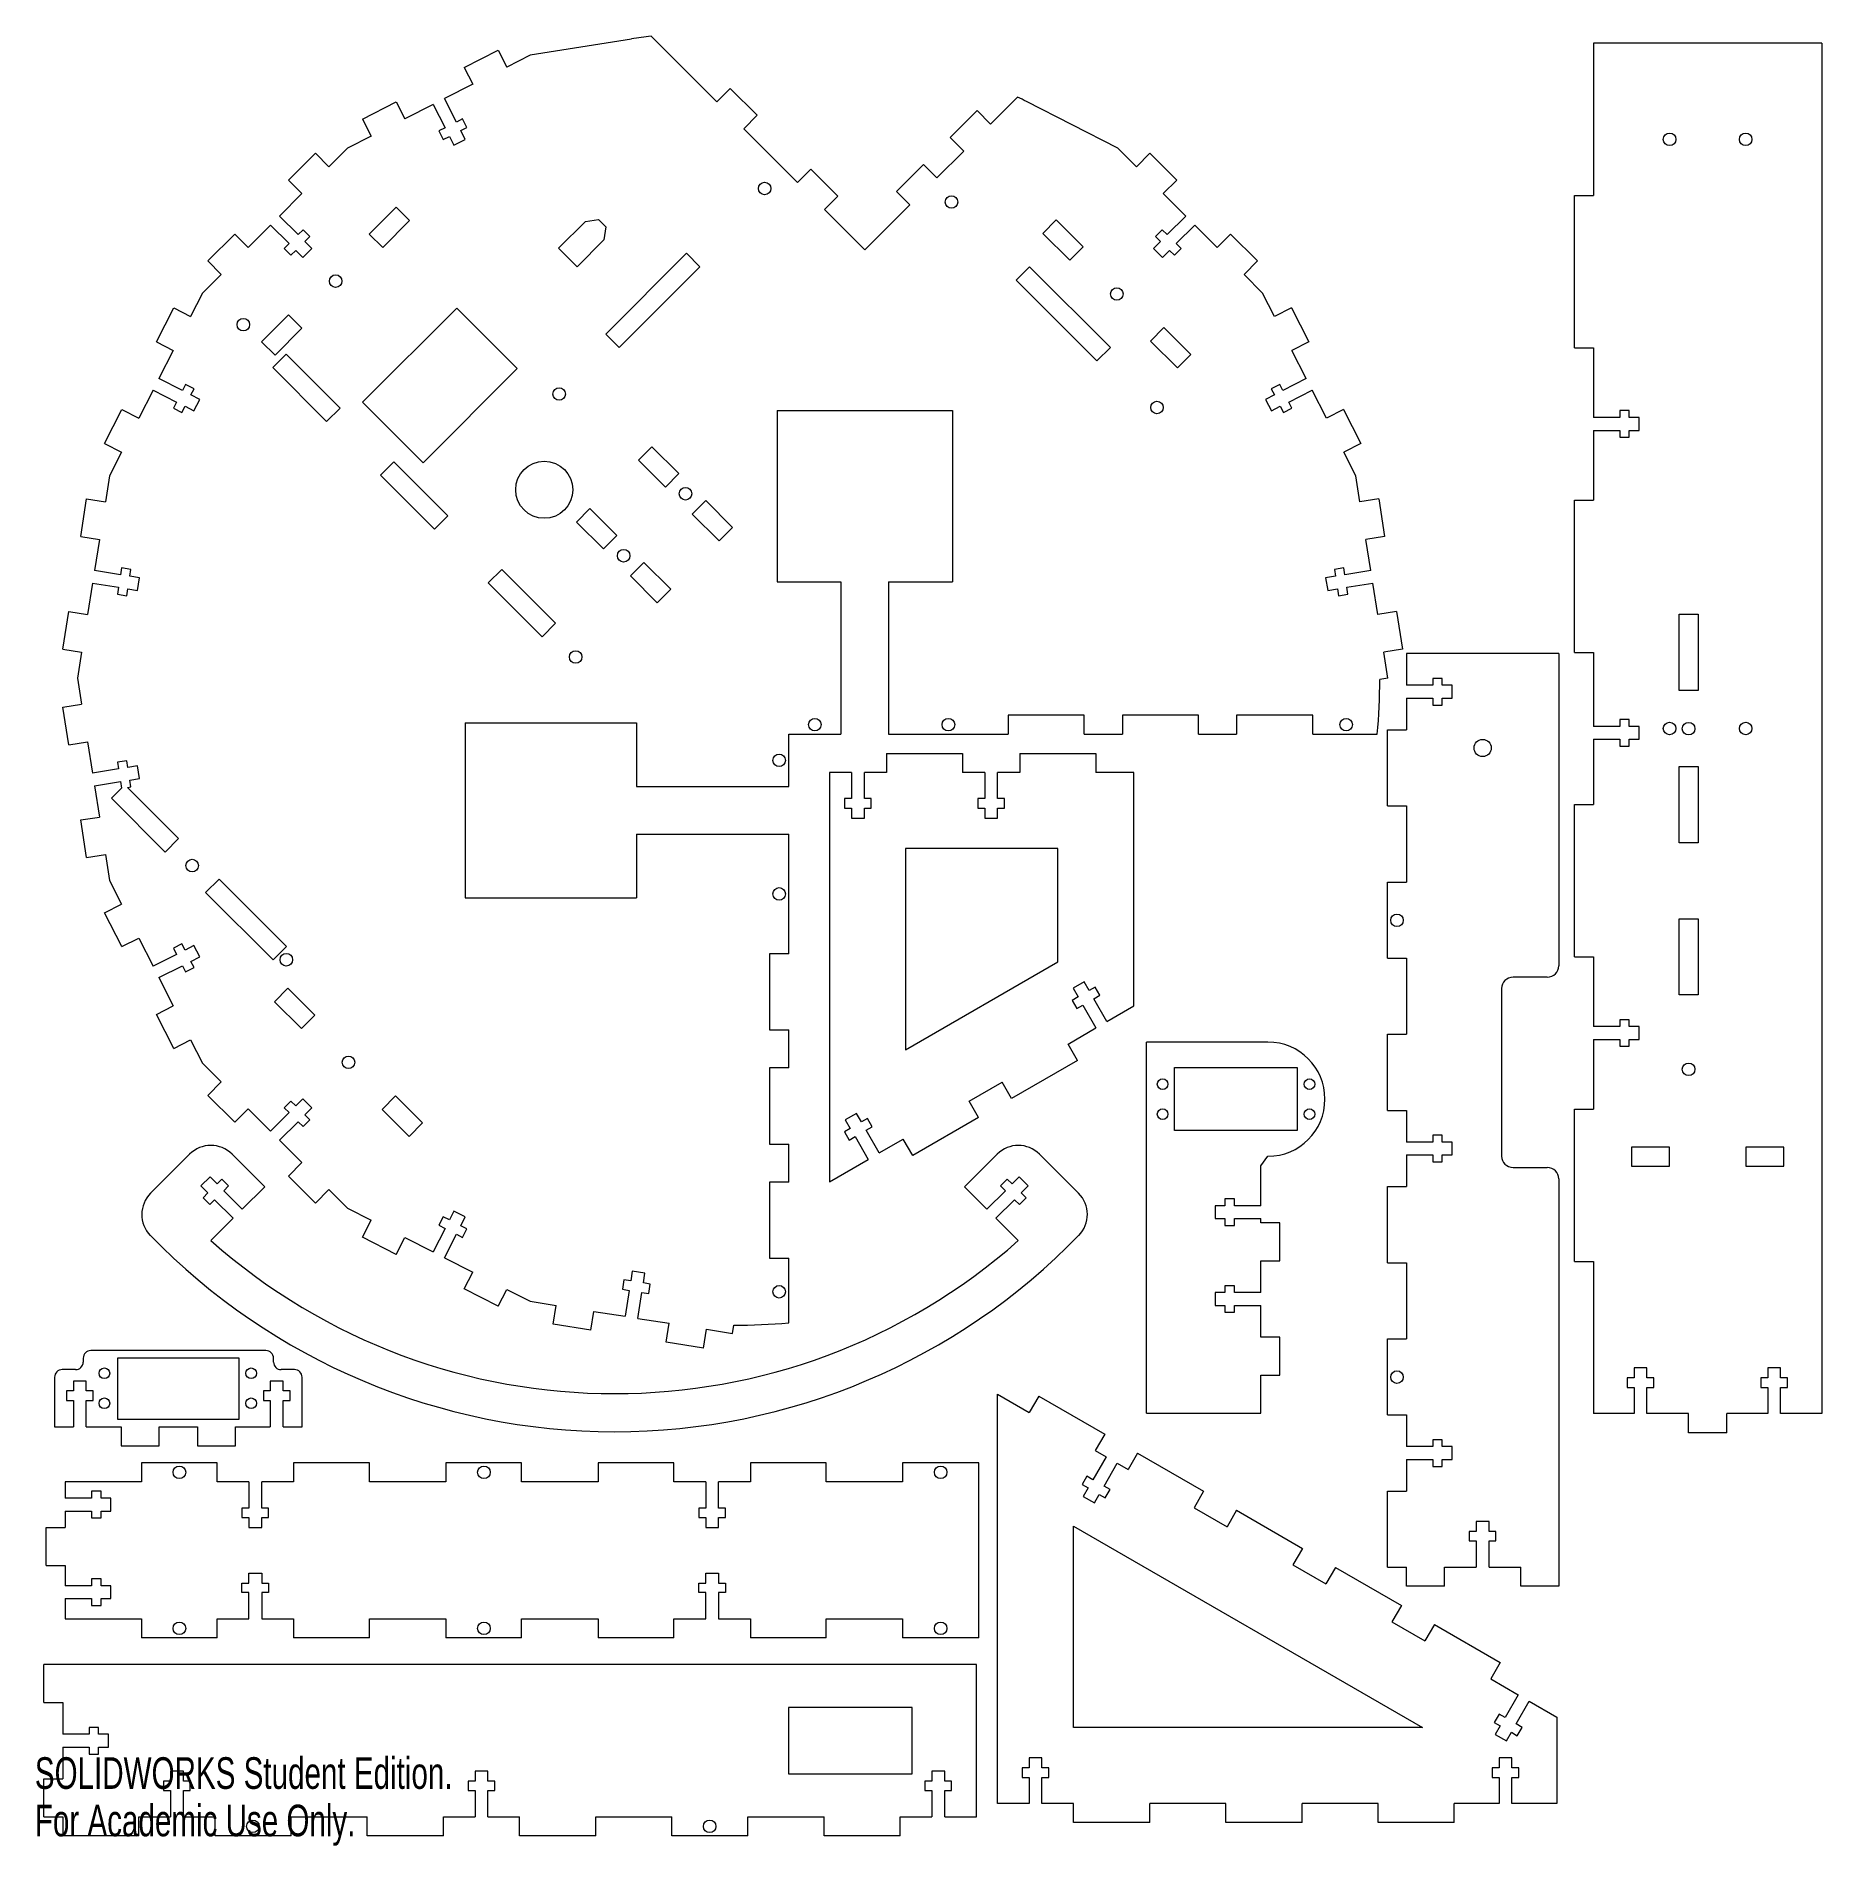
# Paper-space layout 'Sheet2' of a CAD drawing. Header units: inches. Extents: x 0 to 23.5, y 0 to 23.8.
import ezdxf

# ---------------------------------------------------------------- set-up
doc = ezdxf.new("R2010")
doc.units = ezdxf.units.IN
doc.header["$MEASUREMENT"] = 0
doc.styles.add('SLDTEXTSTYLE0', font='TXT', dxfattribs={"width": 0.7})

psp = doc.layouts.new('Sheet2')

# ---------------------------------------------------------------- linework, layer by layer
at = {"color": 7, "linetype": 'Continuous', "lineweight": 15}
for p, q in [((5.639, 23.355), (6.084, 23.582)), ((6.084, 23.582), (6.198, 23.359)), ((7.836, 23.727), (6.506, 23.517)), ((8.095, 23.764), (8.957, 22.902)), ((20.473, 23.671), (20.473, 21.671)), ((23.473, 23.671), (20.473, 23.671)), ((23.473, 23.671), (23.473, 5.671)), ((5.639, 23.355), (5.752, 23.132)), ((6.506, 23.517), (6.198, 23.359)), ((5.752, 23.132), (5.382, 22.944)), ((9.134, 23.078), (8.957, 22.902)), ((9.134, 23.078), (9.488, 22.725)), ((4.302, 22.674), (4.748, 22.901)), ((4.748, 22.901), (4.861, 22.678)), ((5.232, 22.867), (4.861, 22.678)), ((5.232, 22.867), (5.389, 22.56)), ((5.538, 22.636), (5.382, 22.944)), ((12.555, 22.61), (12.908, 22.964)), ((14.224, 22.294), (13.025, 22.905)), ((4.302, 22.674), (4.416, 22.451)), ((5.619, 22.677), (5.538, 22.636)), ((5.676, 22.566), (5.619, 22.677)), ((9.488, 22.725), (9.311, 22.548)), ((12.025, 22.433), (12.378, 22.787)), ((12.378, 22.787), (12.555, 22.61)), ((4.416, 22.451), (4.107, 22.294)), ((5.389, 22.56), (5.308, 22.519)), ((5.308, 22.519), (5.364, 22.407)), ((5.364, 22.407), (5.445, 22.448)), ((5.445, 22.448), (5.504, 22.333)), ((5.504, 22.333), (5.654, 22.409)), ((5.595, 22.525), (5.676, 22.566)), ((5.654, 22.409), (5.595, 22.525)), ((9.311, 22.548), (10.018, 21.841)), ((12.025, 22.433), (12.201, 22.256)), ((3.332, 21.873), (3.686, 22.226)), ((3.686, 22.226), (3.863, 22.049)), ((4.107, 22.294), (3.863, 22.049)), ((11.848, 21.903), (12.201, 22.256)), ((14.469, 22.049), (14.224, 22.294)), ((14.646, 22.226), (14.469, 22.049)), ((14.646, 22.226), (14.999, 21.873)), ((3.332, 21.873), (3.509, 21.696)), ((10.195, 22.018), (10.018, 21.841)), ((10.195, 22.018), (10.548, 21.664)), ((11.317, 21.726), (11.671, 22.08)), ((11.671, 22.08), (11.848, 21.903)), ((14.999, 21.873), (14.823, 21.696)), ((3.509, 21.696), (3.215, 21.402)), ((10.548, 21.664), (10.372, 21.487)), ((11.317, 21.726), (11.494, 21.549)), ((15.117, 21.402), (14.823, 21.696)), ((20.223, 19.671), (20.223, 21.671)), ((20.223, 21.671), (20.473, 21.671)), ((3.459, 21.158), (3.215, 21.402)), ((4.746, 21.519), (4.393, 21.165)), ((4.923, 21.342), (4.746, 21.519)), ((10.372, 21.487), (10.902, 20.957)), ((10.902, 20.957), (11.494, 21.549)), ((15.117, 21.402), (14.873, 21.158)), ((2.272, 20.812), (2.625, 21.165)), ((2.625, 21.165), (2.802, 20.989)), ((3.096, 21.283), (2.802, 20.989)), ((3.096, 21.283), (3.34, 21.039)), ((3.523, 21.222), (3.459, 21.158)), ((3.612, 21.134), (3.523, 21.222)), ((4.393, 21.165), (4.57, 20.989)), ((4.57, 20.989), (4.923, 21.342)), ((6.878, 20.978), (7.232, 21.332)), ((7.232, 21.332), (7.406, 21.355)), ((7.406, 21.355), (7.5, 21.262)), ((7.5, 21.262), (7.476, 21.088)), ((13.24, 21.173), (13.417, 21.35)), ((13.24, 21.173), (13.593, 20.82)), ((13.417, 21.35), (13.77, 20.997)), ((14.809, 21.222), (14.72, 21.134)), ((14.873, 21.158), (14.809, 21.222)), ((14.992, 21.039), (15.236, 21.283)), ((15.53, 20.989), (15.236, 21.283)), ((15.707, 21.165), (15.53, 20.989)), ((15.707, 21.165), (16.06, 20.812)), ((3.34, 21.039), (3.276, 20.975)), ((3.276, 20.975), (3.364, 20.886)), ((3.364, 20.886), (3.428, 20.95)), ((3.428, 20.95), (3.52, 20.859)), ((3.52, 20.859), (3.639, 20.977)), ((3.547, 21.069), (3.612, 21.134)), ((3.639, 20.977), (3.547, 21.069)), ((6.878, 20.978), (7.122, 20.734)), ((7.122, 20.734), (7.476, 21.088)), ((13.593, 20.82), (13.77, 20.997)), ((14.785, 21.069), (14.693, 20.977)), ((14.693, 20.977), (14.811, 20.859)), ((14.72, 21.134), (14.785, 21.069)), ((14.811, 20.859), (14.903, 20.95)), ((14.903, 20.95), (14.968, 20.886)), ((14.968, 20.886), (15.056, 20.975)), ((15.056, 20.975), (14.992, 21.039)), ((2.272, 20.812), (2.448, 20.635)), ((8.56, 20.913), (7.499, 19.852)), ((7.676, 19.675), (8.736, 20.736)), ((8.736, 20.736), (8.56, 20.913)), ((13.067, 20.736), (12.891, 20.559)), ((14.128, 19.675), (13.067, 20.736)), ((16.06, 20.812), (15.883, 20.635)), ((2.448, 20.635), (2.203, 20.39)), ((12.891, 20.559), (13.951, 19.499)), ((16.128, 20.39), (15.883, 20.635)), ((2.203, 20.39), (2.046, 20.082)), ((16.285, 20.082), (16.128, 20.39)), ((1.597, 19.75), (1.824, 20.195)), ((1.824, 20.195), (2.046, 20.082)), ((3.332, 20.105), (2.979, 19.751)), ((3.509, 19.928), (3.332, 20.105)), ((5.542, 20.193), (4.304, 18.956)), ((6.337, 19.398), (5.542, 20.193)), ((16.508, 20.195), (16.285, 20.082)), ((16.508, 20.195), (16.735, 19.75)), ((1.597, 19.75), (1.819, 19.636)), ((2.979, 19.751), (3.155, 19.574)), ((3.155, 19.574), (3.509, 19.928)), ((7.499, 19.852), (7.676, 19.675)), ((14.654, 19.759), (14.831, 19.936)), ((14.654, 19.759), (15.008, 19.406)), ((14.831, 19.936), (15.184, 19.582)), ((16.735, 19.75), (16.512, 19.636)), ((1.819, 19.636), (1.63, 19.266)), ((3.126, 19.411), (3.303, 19.588)), ((3.303, 19.588), (4.01, 18.88)), ((13.951, 19.499), (14.128, 19.675)), ((15.008, 19.406), (15.184, 19.582)), ((16.701, 19.266), (16.512, 19.636)), ((20.223, 19.671), (20.473, 19.671)), ((20.473, 19.671), (20.473, 18.755)), ((1.938, 19.109), (1.63, 19.266)), ((3.833, 18.704), (3.126, 19.411)), ((5.1, 18.16), (6.337, 19.398)), ((16.701, 19.266), (16.394, 19.109)), ((1.554, 19.116), (1.365, 18.745)), ((1.554, 19.116), (1.862, 18.959)), ((1.979, 19.19), (1.938, 19.109)), ((2.091, 19.133), (1.979, 19.19)), ((2.049, 19.052), (2.091, 19.133)), ((2.165, 18.993), (2.049, 19.052)), ((16.282, 19.052), (16.167, 18.993)), ((16.353, 19.19), (16.241, 19.133)), ((16.241, 19.133), (16.282, 19.052)), ((16.394, 19.109), (16.353, 19.19)), ((16.47, 18.959), (16.778, 19.116)), ((16.966, 18.745), (16.778, 19.116)), ((0.916, 18.413), (1.143, 18.859)), ((1.143, 18.859), (1.365, 18.745)), ((1.862, 18.959), (1.82, 18.878)), ((1.82, 18.878), (1.932, 18.821)), ((1.932, 18.821), (1.973, 18.903)), ((1.973, 18.903), (2.089, 18.843)), ((2.089, 18.843), (2.165, 18.993)), ((4.01, 18.88), (3.833, 18.704)), ((4.304, 18.956), (5.1, 18.16)), ((9.752, 18.846), (12.052, 18.846)), ((9.752, 18.846), (9.752, 16.596)), ((12.052, 18.846), (12.052, 16.596)), ((16.167, 18.993), (16.243, 18.843)), ((16.243, 18.843), (16.359, 18.903)), ((16.359, 18.903), (16.4, 18.821)), ((16.4, 18.821), (16.511, 18.878)), ((16.511, 18.878), (16.47, 18.959)), ((17.189, 18.859), (16.966, 18.745)), ((17.189, 18.859), (17.416, 18.413)), ((20.943, 18.846), (20.818, 18.846)), ((20.818, 18.846), (20.818, 18.755)), ((20.943, 18.755), (20.943, 18.846)), ((20.818, 18.755), (20.473, 18.755)), ((20.473, 18.587), (20.473, 17.671)), ((20.473, 18.587), (20.818, 18.587)), ((20.818, 18.587), (20.818, 18.496)), ((21.073, 18.755), (20.943, 18.755)), ((20.943, 18.496), (20.943, 18.587)), ((20.943, 18.587), (21.073, 18.587)), ((21.073, 18.587), (21.073, 18.755)), ((0.916, 18.413), (1.138, 18.3)), ((8.105, 18.372), (7.928, 18.196)), ((8.459, 18.019), (8.105, 18.372)), ((17.416, 18.413), (17.193, 18.3)), ((20.818, 18.496), (20.943, 18.496)), ((1.138, 18.3), (0.981, 17.991)), ((4.541, 17.997), (4.717, 18.173)), ((4.717, 18.173), (5.424, 17.466)), ((7.928, 18.196), (8.282, 17.842)), ((17.351, 17.991), (17.193, 18.3)), ((0.981, 17.991), (0.927, 17.649)), ((5.248, 17.289), (4.541, 17.997)), ((8.282, 17.842), (8.459, 18.019)), ((17.405, 17.649), (17.351, 17.991)), ((0.602, 17.194), (0.68, 17.688)), ((0.68, 17.688), (0.927, 17.649)), ((8.812, 17.665), (8.636, 17.488)), ((9.166, 17.312), (8.812, 17.665)), ((17.652, 17.688), (17.405, 17.649)), ((17.652, 17.688), (17.73, 17.194)), ((20.223, 15.671), (20.223, 17.671)), ((20.223, 17.671), (20.473, 17.671)), ((5.424, 17.466), (5.248, 17.289)), ((7.292, 17.559), (7.115, 17.382)), ((7.115, 17.382), (7.469, 17.029)), ((7.646, 17.206), (7.292, 17.559)), ((8.636, 17.488), (8.989, 17.135)), ((0.602, 17.194), (0.849, 17.155)), ((0.849, 17.155), (0.784, 16.744)), ((7.469, 17.029), (7.646, 17.206)), ((8.989, 17.135), (9.166, 17.312)), ((17.73, 17.194), (17.483, 17.155)), ((17.548, 16.744), (17.483, 17.155)), ((1.124, 16.691), (0.784, 16.744)), ((1.139, 16.78), (1.124, 16.691)), ((1.262, 16.761), (1.139, 16.78)), ((1.248, 16.671), (1.262, 16.761)), ((1.376, 16.651), (1.248, 16.671)), ((1.35, 16.485), (1.376, 16.651)), ((5.955, 16.582), (6.132, 16.759)), ((6.132, 16.759), (6.839, 16.052)), ((7.999, 16.852), (7.822, 16.675)), ((7.822, 16.675), (8.176, 16.322)), ((8.353, 16.499), (7.999, 16.852)), ((17.084, 16.671), (16.955, 16.651)), ((16.955, 16.651), (16.982, 16.485)), ((17.193, 16.78), (17.07, 16.761)), ((17.07, 16.761), (17.084, 16.671)), ((17.207, 16.691), (17.193, 16.78)), ((17.548, 16.744), (17.207, 16.691)), ((0.757, 16.579), (0.692, 16.168)), ((0.757, 16.579), (1.098, 16.525)), ((1.098, 16.525), (1.084, 16.435)), ((1.084, 16.435), (1.207, 16.415)), ((1.207, 16.415), (1.222, 16.505)), ((1.222, 16.505), (1.35, 16.485)), ((6.662, 15.875), (5.955, 16.582)), ((8.176, 16.322), (8.353, 16.499)), ((9.752, 16.596), (10.589, 16.596)), ((10.589, 16.596), (10.589, 14.596)), ((11.214, 16.596), (11.214, 14.596)), ((11.214, 16.596), (12.052, 16.596)), ((16.982, 16.485), (17.11, 16.505)), ((17.11, 16.505), (17.124, 16.415)), ((17.124, 16.415), (17.248, 16.435)), ((17.234, 16.525), (17.574, 16.579)), ((17.248, 16.435), (17.234, 16.525)), ((17.639, 16.168), (17.574, 16.579)), ((0.367, 15.713), (0.445, 16.207)), ((0.445, 16.207), (0.692, 16.168)), ((17.886, 16.207), (17.639, 16.168)), ((17.886, 16.207), (17.965, 15.713)), ((21.598, 15.171), (21.598, 16.171)), ((21.598, 16.171), (21.848, 16.171)), ((21.848, 16.171), (21.848, 15.171)), ((6.839, 16.052), (6.662, 15.875)), ((0.367, 15.713), (0.614, 15.674)), ((17.965, 15.713), (17.718, 15.674)), ((0.614, 15.674), (0.56, 15.332)), ((17.772, 15.332), (17.718, 15.674)), ((18.017, 15.654), (18.017, 15.238)), ((20.017, 15.654), (18.017, 15.654)), ((20.017, 15.654), (20.017, 11.554)), ((20.223, 15.671), (20.473, 15.671)), ((20.473, 15.671), (20.473, 14.698)), ((0.56, 15.332), (0.614, 14.99)), ((17.772, 15.332), (17.666, 15.315)), ((18.362, 15.238), (18.017, 15.238)), ((18.487, 15.329), (18.362, 15.329)), ((18.362, 15.329), (18.362, 15.238)), ((18.487, 15.238), (18.487, 15.329)), ((18.617, 15.238), (18.487, 15.238)), ((18.617, 15.07), (18.617, 15.238)), ((0.367, 14.951), (0.614, 14.99)), ((18.017, 15.07), (18.017, 14.654)), ((18.017, 15.07), (18.362, 15.07)), ((18.362, 15.07), (18.362, 14.979)), ((18.362, 14.979), (18.487, 14.979)), ((18.487, 14.979), (18.487, 15.07)), ((18.487, 15.07), (18.617, 15.07)), ((21.848, 15.171), (21.598, 15.171)), ((0.445, 14.457), (0.367, 14.951)), ((5.652, 14.746), (7.902, 14.746)), ((5.652, 14.746), (5.652, 12.446)), ((7.902, 14.746), (7.902, 13.908)), ((13.785, 14.846), (12.785, 14.846)), ((12.785, 14.846), (12.785, 14.596)), ((13.785, 14.596), (13.785, 14.846)), ((15.285, 14.846), (14.285, 14.846)), ((14.285, 14.846), (14.285, 14.596)), ((15.285, 14.596), (15.285, 14.846)), ((16.785, 14.846), (15.785, 14.846)), ((15.785, 14.846), (15.785, 14.596)), ((16.785, 14.596), (16.785, 14.846)), ((20.943, 14.789), (20.818, 14.789)), ((20.818, 14.789), (20.818, 14.698)), ((20.943, 14.698), (20.943, 14.789)), ((9.902, 14.596), (10.589, 14.596)), ((9.902, 13.908), (9.902, 14.596)), ((11.214, 14.596), (12.785, 14.596)), ((13.785, 14.596), (14.285, 14.596)), ((15.285, 14.596), (15.785, 14.596)), ((16.785, 14.596), (17.634, 14.596)), ((17.767, 13.654), (17.767, 14.654)), ((17.767, 14.654), (18.017, 14.654)), ((20.818, 14.698), (20.473, 14.698)), ((20.473, 14.53), (20.473, 13.671)), ((20.473, 14.53), (20.818, 14.53)), ((20.818, 14.53), (20.818, 14.439)), ((21.073, 14.698), (20.943, 14.698)), ((20.943, 14.439), (20.943, 14.53)), ((20.943, 14.53), (21.073, 14.53)), ((21.073, 14.53), (21.073, 14.698)), ((0.445, 14.457), (0.692, 14.496)), ((0.692, 14.496), (0.757, 14.085)), ((11.187, 14.344), (11.187, 14.094)), ((11.187, 14.344), (12.187, 14.344)), ((12.187, 14.344), (12.187, 14.094)), ((12.937, 14.344), (12.937, 14.094)), ((12.937, 14.344), (13.937, 14.344)), ((13.937, 14.344), (13.937, 14.094)), ((20.818, 14.439), (20.943, 14.439)), ((1.098, 14.139), (0.757, 14.085)), ((1.207, 14.248), (1.084, 14.229)), ((1.084, 14.229), (1.098, 14.139)), ((1.222, 14.159), (1.207, 14.248)), ((1.35, 14.179), (1.222, 14.159)), ((1.376, 14.013), (1.35, 14.179)), ((10.437, 14.094), (10.437, 8.717)), ((10.728, 14.094), (10.437, 14.094)), ((10.728, 14.094), (10.728, 13.749)), ((10.896, 13.749), (10.896, 14.094)), ((11.187, 14.094), (10.896, 14.094)), ((12.478, 14.094), (12.187, 14.094)), ((12.478, 14.094), (12.478, 13.749)), ((12.646, 13.749), (12.646, 14.094)), ((12.937, 14.094), (12.646, 14.094)), ((14.437, 14.094), (13.937, 14.094)), ((14.437, 11.026), (14.437, 14.094)), ((21.598, 13.171), (21.598, 14.171)), ((21.598, 14.171), (21.848, 14.171)), ((21.848, 14.171), (21.848, 13.171)), ((0.784, 13.919), (1.124, 13.973)), ((0.784, 13.919), (0.849, 13.508)), ((1.005, 13.754), (1.138, 13.887)), ((1.124, 13.973), (1.138, 13.887)), ((1.217, 13.896), (1.262, 13.903)), ((1.217, 13.896), (1.889, 13.224)), ((1.248, 13.993), (1.376, 14.013)), ((1.262, 13.903), (1.248, 13.993)), ((7.902, 13.908), (9.902, 13.908)), ((1.712, 13.047), (1.005, 13.754)), ((10.728, 13.749), (10.637, 13.749)), ((10.637, 13.749), (10.637, 13.624)), ((10.637, 13.624), (10.728, 13.624)), ((10.728, 13.624), (10.728, 13.494)), ((10.987, 13.749), (10.896, 13.749)), ((10.896, 13.494), (10.896, 13.624)), ((10.896, 13.624), (10.987, 13.624)), ((10.987, 13.624), (10.987, 13.749)), ((12.478, 13.749), (12.387, 13.749)), ((12.387, 13.749), (12.387, 13.624)), ((12.387, 13.624), (12.478, 13.624)), ((12.478, 13.624), (12.478, 13.494)), ((12.737, 13.749), (12.646, 13.749)), ((12.646, 13.494), (12.646, 13.624)), ((12.646, 13.624), (12.737, 13.624)), ((12.737, 13.624), (12.737, 13.749)), ((17.767, 13.654), (18.017, 13.654)), ((18.017, 13.654), (18.017, 12.654)), ((20.223, 11.671), (20.223, 13.671)), ((20.223, 13.671), (20.473, 13.671)), ((0.602, 13.469), (0.849, 13.508)), ((0.68, 12.975), (0.602, 13.469)), ((10.728, 13.494), (10.896, 13.494)), ((12.478, 13.494), (12.646, 13.494)), ((1.889, 13.224), (1.712, 13.047)), ((7.902, 13.283), (7.902, 12.446)), ((7.902, 13.283), (9.902, 13.283)), ((9.902, 11.713), (9.902, 13.283)), ((11.437, 13.094), (11.437, 10.449)), ((13.437, 13.094), (11.437, 13.094)), ((13.437, 11.604), (13.437, 13.094)), ((21.848, 13.171), (21.598, 13.171)), ((0.68, 12.975), (0.927, 13.014)), ((0.927, 13.014), (0.981, 12.672)), ((0.981, 12.672), (1.138, 12.364)), ((2.242, 12.516), (2.419, 12.693)), ((2.419, 12.693), (3.306, 11.807)), ((17.767, 11.654), (17.767, 12.654)), ((17.767, 12.654), (18.017, 12.654)), ((0.916, 12.25), (1.138, 12.364)), ((3.129, 11.63), (2.242, 12.516)), ((5.652, 12.446), (7.902, 12.446)), ((1.143, 11.805), (0.916, 12.25)), ((21.598, 11.171), (21.598, 12.171)), ((21.598, 12.171), (21.848, 12.171)), ((21.848, 12.171), (21.848, 11.171)), ((1.143, 11.805), (1.365, 11.918)), ((1.365, 11.918), (1.554, 11.548)), ((1.862, 11.704), (1.554, 11.548)), ((1.932, 11.842), (1.82, 11.785)), ((1.82, 11.785), (1.862, 11.704)), ((1.973, 11.761), (1.932, 11.842)), ((2.089, 11.82), (1.973, 11.761)), ((2.049, 11.611), (2.165, 11.67)), ((2.165, 11.67), (2.089, 11.82)), ((3.306, 11.807), (3.129, 11.63)), ((9.902, 11.713), (9.652, 11.713)), ((9.652, 11.713), (9.652, 10.713)), ((17.767, 11.654), (18.017, 11.654)), ((18.017, 11.654), (18.017, 10.654)), ((20.223, 11.671), (20.473, 11.671)), ((20.473, 11.671), (20.473, 10.755)), ((1.63, 11.398), (1.938, 11.555)), ((1.938, 11.555), (1.979, 11.474)), ((1.979, 11.474), (2.091, 11.53)), ((2.091, 11.53), (2.049, 11.611)), ((11.437, 10.449), (13.437, 11.604)), ((1.63, 11.398), (1.819, 11.027)), ((3.147, 11.081), (3.324, 11.258)), ((3.324, 11.258), (3.678, 10.904)), ((13.783, 11.342), (13.638, 11.258)), ((13.638, 11.258), (13.703, 11.145)), ((13.848, 11.229), (13.783, 11.342)), ((13.927, 11.275), (13.848, 11.229)), ((13.989, 11.166), (13.927, 11.275)), ((19.267, 11.254), (19.267, 9.054)), ((19.867, 11.404), (19.417, 11.404)), ((1.597, 10.914), (1.819, 11.027)), ((3.147, 11.081), (3.501, 10.728)), ((13.703, 11.145), (13.624, 11.1)), ((13.624, 11.1), (13.686, 10.991)), ((13.686, 10.991), (13.765, 11.037)), ((13.765, 11.037), (13.938, 10.738)), ((13.911, 11.121), (13.989, 11.166)), ((14.083, 10.822), (13.911, 11.121)), ((14.083, 10.822), (14.437, 11.026)), ((21.848, 11.171), (21.598, 11.171)), ((1.824, 10.468), (1.597, 10.914)), ((3.501, 10.728), (3.678, 10.904)), ((9.652, 10.713), (9.902, 10.713)), ((9.902, 10.213), (9.902, 10.713)), ((13.571, 10.526), (13.938, 10.738)), ((20.818, 10.755), (20.473, 10.755)), ((20.943, 10.846), (20.818, 10.846)), ((20.818, 10.846), (20.818, 10.755)), ((20.943, 10.755), (20.943, 10.846)), ((21.073, 10.755), (20.943, 10.755)), ((21.073, 10.587), (21.073, 10.755)), ((1.824, 10.468), (2.046, 10.582)), ((2.046, 10.582), (2.203, 10.273)), ((13.696, 10.31), (13.571, 10.526)), ((14.602, 5.677), (14.602, 10.552)), ((16.196, 10.552), (14.602, 10.552)), ((17.767, 9.654), (17.767, 10.654)), ((17.767, 10.654), (18.017, 10.654)), ((20.473, 10.587), (20.473, 9.671)), ((20.473, 10.587), (20.818, 10.587)), ((20.818, 10.587), (20.818, 10.496)), ((20.818, 10.496), (20.943, 10.496)), ((20.943, 10.496), (20.943, 10.587)), ((20.943, 10.587), (21.073, 10.587)), ((2.203, 10.273), (2.448, 10.029)), ((13.696, 10.31), (12.83, 9.81)), ((2.272, 9.852), (2.448, 10.029)), ((9.902, 10.213), (9.652, 10.213)), ((9.652, 10.213), (9.652, 9.213)), ((12.272, 9.776), (12.705, 10.026)), ((12.83, 9.81), (12.705, 10.026)), ((14.971, 10.217), (16.582, 10.217)), ((14.971, 9.392), (14.971, 10.217)), ((16.582, 10.217), (16.582, 9.392)), ((2.625, 9.498), (2.272, 9.852)), ((3.364, 9.777), (3.276, 9.689)), ((3.428, 9.713), (3.364, 9.777)), ((3.52, 9.805), (3.428, 9.713)), ((3.639, 9.686), (3.52, 9.805)), ((4.562, 9.667), (4.738, 9.844)), ((4.738, 9.844), (5.092, 9.49)), ((12.397, 9.56), (12.272, 9.776)), ((2.625, 9.498), (2.802, 9.675)), ((2.802, 9.675), (3.096, 9.381)), ((3.34, 9.625), (3.096, 9.381)), ((3.276, 9.689), (3.34, 9.625)), ((3.523, 9.442), (3.612, 9.53)), ((3.547, 9.594), (3.639, 9.686)), ((3.612, 9.53), (3.547, 9.594)), ((4.562, 9.667), (4.915, 9.313)), ((10.792, 9.615), (10.646, 9.531)), ((10.646, 9.531), (10.711, 9.418)), ((10.857, 9.502), (10.792, 9.615)), ((10.936, 9.548), (10.857, 9.502)), ((10.998, 9.44), (10.936, 9.548)), ((12.397, 9.56), (11.531, 9.06)), ((17.767, 9.654), (18.017, 9.654)), ((18.017, 9.654), (18.017, 9.238)), ((20.223, 7.671), (20.223, 9.671)), ((20.223, 9.671), (20.473, 9.671)), ((3.215, 9.262), (3.459, 9.506)), ((3.459, 9.506), (3.523, 9.442)), ((4.915, 9.313), (5.092, 9.49)), ((10.711, 9.418), (10.633, 9.373)), ((10.633, 9.373), (10.695, 9.265)), ((10.695, 9.265), (10.774, 9.31)), ((10.774, 9.31), (10.946, 9.011)), ((10.919, 9.394), (10.998, 9.44)), ((11.092, 9.095), (10.919, 9.394)), ((11.092, 9.095), (11.406, 9.276)), ((11.531, 9.06), (11.406, 9.276)), ((16.582, 9.392), (14.971, 9.392)), ((18.487, 9.329), (18.362, 9.329)), ((18.362, 9.329), (18.362, 9.238)), ((18.487, 9.238), (18.487, 9.329)), ((2.033, 9.079), (1.52, 8.566)), ((3.019, 8.65), (2.59, 9.079)), ((3.215, 9.262), (3.509, 8.968)), ((9.652, 9.213), (9.902, 9.213)), ((9.902, 8.713), (9.902, 9.213)), ((12.211, 8.65), (12.64, 9.079)), ((13.197, 9.079), (13.71, 8.566)), ((16.102, 8.927), (16.196, 9.052)), ((18.362, 9.238), (18.017, 9.238)), ((18.017, 9.07), (18.017, 8.654)), ((18.017, 9.07), (18.362, 9.07)), ((18.362, 9.07), (18.362, 8.979)), ((18.617, 9.238), (18.487, 9.238)), ((18.487, 8.979), (18.487, 9.07)), ((18.487, 9.07), (18.617, 9.07)), ((18.617, 9.07), (18.617, 9.238)), ((20.973, 9.171), (20.973, 8.921)), ((21.473, 9.171), (20.973, 9.171)), ((21.473, 8.921), (21.473, 9.171)), ((22.473, 9.171), (22.473, 8.921)), ((22.973, 9.171), (22.473, 9.171)), ((22.973, 8.921), (22.973, 9.171)), ((3.332, 8.791), (3.509, 8.968)), ((10.437, 8.717), (10.946, 9.011)), ((16.102, 8.402), (16.102, 8.927)), ((18.362, 8.979), (18.487, 8.979)), ((19.417, 8.904), (19.867, 8.904)), ((20.973, 8.921), (21.473, 8.921)), ((22.473, 8.921), (22.973, 8.921)), ((2.301, 8.78), (2.182, 8.662)), ((2.274, 8.57), (2.182, 8.662)), ((2.274, 8.57), (2.209, 8.505)), ((2.393, 8.689), (2.301, 8.78)), ((2.393, 8.689), (2.457, 8.753)), ((2.457, 8.753), (2.545, 8.665)), ((2.545, 8.665), (2.481, 8.6)), ((2.481, 8.6), (2.725, 8.356)), ((2.725, 8.356), (3.019, 8.65)), ((3.686, 8.438), (3.332, 8.791)), ((3.686, 8.438), (3.863, 8.614)), ((3.863, 8.614), (4.107, 8.369)), ((9.902, 8.713), (9.652, 8.713)), ((9.652, 8.713), (9.652, 7.713)), ((12.505, 8.356), (12.211, 8.65)), ((12.749, 8.6), (12.505, 8.356)), ((12.773, 8.753), (12.685, 8.665)), ((12.685, 8.665), (12.749, 8.6)), ((12.837, 8.689), (12.773, 8.753)), ((12.837, 8.689), (12.929, 8.78)), ((12.929, 8.78), (13.048, 8.662)), ((12.956, 8.57), (13.048, 8.662)), ((12.956, 8.57), (13.02, 8.505)), ((17.767, 7.654), (17.767, 8.654)), ((17.767, 8.654), (18.017, 8.654)), ((20.017, 8.754), (20.017, 3.404)), ((2.209, 8.505), (2.298, 8.417)), ((2.298, 8.417), (2.362, 8.481)), ((2.362, 8.481), (2.606, 8.237)), ((4.107, 8.369), (4.416, 8.212)), ((5.504, 8.331), (5.445, 8.215)), ((5.654, 8.255), (5.504, 8.331)), ((12.868, 8.481), (12.624, 8.237)), ((12.932, 8.417), (12.868, 8.481)), ((13.02, 8.505), (12.932, 8.417)), ((15.632, 8.402), (15.502, 8.402)), ((15.502, 8.402), (15.502, 8.234)), ((15.757, 8.493), (15.632, 8.493)), ((15.632, 8.493), (15.632, 8.402)), ((15.757, 8.402), (15.757, 8.493)), ((16.102, 8.402), (15.757, 8.402)), ((2.312, 7.944), (2.606, 8.237)), ((4.302, 7.989), (4.416, 8.212)), ((5.389, 8.104), (5.232, 7.796)), ((5.364, 8.256), (5.308, 8.145)), ((5.308, 8.145), (5.389, 8.104)), ((5.445, 8.215), (5.364, 8.256)), ((5.595, 8.139), (5.654, 8.255)), ((5.676, 8.098), (5.595, 8.139)), ((5.619, 7.986), (5.676, 8.098)), ((12.918, 7.944), (12.624, 8.237)), ((15.502, 8.234), (15.632, 8.234)), ((15.632, 8.234), (15.632, 8.143)), ((15.632, 8.143), (15.757, 8.143)), ((15.757, 8.143), (15.757, 8.234)), ((15.757, 8.234), (16.102, 8.234)), ((16.102, 8.177), (16.102, 8.234)), ((16.352, 8.177), (16.102, 8.177)), ((16.352, 7.677), (16.352, 8.177)), ((4.748, 7.763), (4.302, 7.989)), ((4.748, 7.763), (4.861, 7.985)), ((4.861, 7.985), (5.232, 7.796)), ((5.382, 7.72), (5.538, 8.028)), ((5.538, 8.028), (5.619, 7.986)), ((5.382, 7.72), (5.752, 7.531)), ((9.652, 7.713), (9.902, 7.713)), ((9.902, 6.864), (9.902, 7.713)), ((16.102, 7.677), (16.352, 7.677)), ((16.102, 7.261), (16.102, 7.677)), ((17.767, 7.654), (18.017, 7.654)), ((18.017, 7.654), (18.017, 6.654)), ((20.223, 7.671), (20.473, 7.671)), ((20.473, 7.671), (20.473, 5.671)), ((5.639, 7.309), (5.752, 7.531)), ((7.737, 7.428), (7.717, 7.305)), ((7.827, 7.414), (7.737, 7.428)), ((7.847, 7.542), (7.827, 7.414)), ((8.013, 7.516), (7.847, 7.542)), ((7.993, 7.388), (8.013, 7.516)), ((8.083, 7.373), (7.993, 7.388)), ((8.063, 7.25), (8.083, 7.373)), ((6.084, 7.082), (5.639, 7.309)), ((6.084, 7.082), (6.198, 7.304)), ((6.198, 7.304), (6.506, 7.147)), ((6.506, 7.147), (6.848, 7.093)), ((7.717, 7.305), (7.807, 7.29)), ((7.807, 7.29), (7.753, 6.95)), ((7.919, 6.923), (7.973, 7.264)), ((7.973, 7.264), (8.063, 7.25)), ((15.632, 7.261), (15.502, 7.261)), ((15.502, 7.261), (15.502, 7.093)), ((15.757, 7.352), (15.632, 7.352)), ((15.632, 7.352), (15.632, 7.261)), ((15.757, 7.261), (15.757, 7.352)), ((16.102, 7.261), (15.757, 7.261)), ((6.809, 6.846), (6.848, 7.093)), ((7.303, 6.768), (7.342, 7.015)), ((7.342, 7.015), (7.753, 6.95)), ((7.919, 6.923), (8.33, 6.858)), ((15.502, 7.093), (15.632, 7.093)), ((15.632, 7.093), (15.632, 7.002)), ((15.632, 7.002), (15.757, 7.002)), ((15.757, 7.002), (15.757, 7.093)), ((15.757, 7.093), (16.102, 7.093)), ((16.102, 6.677), (16.102, 7.093)), ((7.303, 6.768), (6.809, 6.846)), ((8.291, 6.611), (8.33, 6.858)), ((8.785, 6.533), (8.824, 6.78)), ((8.824, 6.78), (9.166, 6.726)), ((9.166, 6.726), (9.183, 6.832)), ((16.352, 6.677), (16.102, 6.677)), ((16.352, 6.177), (16.352, 6.677)), ((3.035, 6.499), (0.735, 6.499)), ((8.785, 6.533), (8.291, 6.611)), ((17.767, 5.654), (17.767, 6.654)), ((17.767, 6.654), (18.017, 6.654)), ((0.535, 6.249), (0.36, 6.249)), ((0.635, 6.399), (0.635, 6.349)), ((2.685, 6.399), (1.085, 6.399)), ((1.085, 6.399), (1.085, 5.599)), ((2.685, 5.599), (2.685, 6.399)), ((3.135, 6.349), (3.135, 6.399)), ((3.41, 6.249), (3.235, 6.249)), ((21.174, 6.271), (21.006, 6.271)), ((21.006, 6.271), (21.006, 6.141)), ((21.174, 6.141), (21.174, 6.271)), ((22.932, 6.271), (22.764, 6.271)), ((22.764, 6.271), (22.764, 6.141)), ((22.932, 6.141), (22.932, 6.271)), ((0.26, 6.149), (0.26, 5.499)), ((0.508, 5.969), (0.417, 5.969)), ((0.417, 5.969), (0.417, 5.844)), ((0.676, 6.099), (0.508, 6.099)), ((0.508, 6.099), (0.508, 5.969)), ((0.676, 5.969), (0.676, 6.099)), ((0.767, 5.969), (0.676, 5.969)), ((0.767, 5.844), (0.767, 5.969)), ((3.093, 5.969), (3.002, 5.969)), ((3.002, 5.969), (3.002, 5.844)), ((3.261, 6.099), (3.093, 6.099)), ((3.093, 6.099), (3.093, 5.969)), ((3.261, 5.969), (3.261, 6.099)), ((3.352, 5.969), (3.261, 5.969)), ((3.352, 5.844), (3.352, 5.969)), ((3.51, 5.499), (3.51, 6.149)), ((16.102, 6.177), (16.352, 6.177)), ((16.102, 5.677), (16.102, 6.177)), ((21.006, 6.141), (20.915, 6.141)), ((20.915, 6.141), (20.915, 6.016)), ((20.915, 6.016), (21.006, 6.016)), ((21.006, 6.016), (21.006, 5.671)), ((21.265, 6.141), (21.174, 6.141)), ((21.174, 5.671), (21.174, 6.016)), ((21.174, 6.016), (21.265, 6.016)), ((21.265, 6.016), (21.265, 6.141)), ((22.764, 6.141), (22.673, 6.141)), ((22.673, 6.141), (22.673, 6.016)), ((22.673, 6.016), (22.764, 6.016)), ((22.764, 6.016), (22.764, 5.671)), ((23.023, 6.141), (22.932, 6.141)), ((22.932, 5.671), (22.932, 6.016)), ((22.932, 6.016), (23.023, 6.016)), ((23.023, 6.016), (23.023, 6.141)), ((0.417, 5.844), (0.508, 5.844)), ((0.508, 5.844), (0.508, 5.499)), ((0.676, 5.499), (0.676, 5.844)), ((0.676, 5.844), (0.767, 5.844)), ((3.002, 5.844), (3.093, 5.844)), ((3.093, 5.844), (3.093, 5.499)), ((3.261, 5.499), (3.261, 5.844)), ((3.261, 5.844), (3.352, 5.844)), ((12.645, 0.549), (12.645, 5.926)), ((12.645, 5.926), (13.062, 5.686)), ((13.187, 5.902), (13.062, 5.686)), ((13.187, 5.902), (14.053, 5.402)), ((0.26, 5.499), (0.508, 5.499)), ((0.676, 5.499), (1.135, 5.499)), ((1.085, 5.599), (2.685, 5.599)), ((1.135, 5.499), (1.135, 5.249)), ((1.635, 5.499), (2.135, 5.499)), ((1.635, 5.249), (1.635, 5.499)), ((2.135, 5.499), (2.135, 5.249)), ((2.635, 5.499), (3.093, 5.499)), ((2.635, 5.249), (2.635, 5.499)), ((3.261, 5.499), (3.51, 5.499)), ((14.602, 5.677), (16.102, 5.677)), ((17.767, 5.654), (18.017, 5.654)), ((18.017, 5.654), (18.017, 5.238)), ((21.006, 5.671), (20.473, 5.671)), ((21.723, 5.671), (21.174, 5.671)), ((21.723, 5.421), (21.723, 5.671)), ((22.764, 5.671), (22.223, 5.671)), ((22.223, 5.421), (22.223, 5.671)), ((23.473, 5.671), (22.932, 5.671)), ((1.135, 5.249), (1.635, 5.249)), ((2.135, 5.249), (2.635, 5.249)), ((14.053, 5.402), (13.928, 5.186)), ((18.362, 5.238), (18.017, 5.238)), ((18.487, 5.329), (18.362, 5.329)), ((18.362, 5.329), (18.362, 5.238)), ((18.487, 5.238), (18.487, 5.329)), ((18.617, 5.238), (18.487, 5.238)), ((18.617, 5.07), (18.617, 5.238)), ((22.223, 5.421), (21.723, 5.421)), ((1.399, 5.026), (1.399, 4.776)), ((2.394, 5.026), (1.399, 5.026)), ((2.394, 4.776), (2.394, 5.026)), ((3.399, 5.026), (3.399, 4.776)), ((4.394, 5.026), (3.399, 5.026)), ((4.394, 4.776), (4.394, 5.026)), ((5.399, 5.026), (5.399, 4.776)), ((6.394, 5.026), (5.399, 5.026)), ((6.394, 4.776), (6.394, 5.026)), ((7.399, 5.026), (7.399, 4.776)), ((8.394, 5.026), (7.399, 5.026)), ((8.394, 4.776), (8.394, 5.026)), ((9.399, 5.026), (9.399, 4.776)), ((10.394, 5.026), (9.399, 5.026)), ((10.394, 4.776), (10.394, 5.026)), ((11.399, 5.026), (11.399, 4.776)), ((12.399, 5.026), (11.399, 5.026)), ((12.399, 2.726), (12.399, 5.026)), ((14.071, 5.103), (13.899, 4.804)), ((13.928, 5.186), (14.071, 5.103)), ((14.044, 4.72), (14.217, 5.019)), ((14.217, 5.019), (14.361, 4.936)), ((14.486, 5.152), (14.361, 4.936)), ((14.486, 5.152), (15.352, 4.652)), ((18.017, 5.07), (18.017, 4.654)), ((18.017, 5.07), (18.362, 5.07)), ((18.362, 5.07), (18.362, 4.979)), ((18.487, 4.979), (18.487, 5.07)), ((18.487, 5.07), (18.617, 5.07)), ((0.399, 4.776), (0.399, 4.56)), ((1.399, 4.776), (0.399, 4.776)), ((2.812, 4.776), (2.394, 4.776)), ((2.812, 4.776), (2.812, 4.431)), ((2.98, 4.431), (2.98, 4.776)), ((3.399, 4.776), (2.98, 4.776)), ((5.399, 4.776), (4.394, 4.776)), ((7.399, 4.776), (6.394, 4.776)), ((8.812, 4.776), (8.394, 4.776)), ((8.812, 4.776), (8.812, 4.431)), ((8.98, 4.431), (8.98, 4.776)), ((9.399, 4.776), (8.98, 4.776)), ((11.399, 4.776), (10.394, 4.776)), ((13.82, 4.849), (13.758, 4.741)), ((13.899, 4.804), (13.82, 4.849)), ((18.362, 4.979), (18.487, 4.979)), ((0.744, 4.56), (0.399, 4.56)), ((0.869, 4.651), (0.744, 4.651)), ((0.744, 4.651), (0.744, 4.56)), ((0.869, 4.56), (0.869, 4.651)), ((0.999, 4.56), (0.869, 4.56)), ((0.999, 4.392), (0.999, 4.56)), ((13.758, 4.741), (13.836, 4.695)), ((13.836, 4.695), (13.771, 4.583)), ((13.771, 4.583), (13.917, 4.499)), ((13.917, 4.499), (13.982, 4.611)), ((13.982, 4.611), (14.061, 4.566)), ((14.123, 4.674), (14.044, 4.72)), ((14.061, 4.566), (14.123, 4.674)), ((15.352, 4.652), (15.227, 4.436)), ((17.767, 3.654), (17.767, 4.654)), ((17.767, 4.654), (18.017, 4.654)), ((0.399, 4.392), (0.399, 4.175)), ((0.399, 4.392), (0.744, 4.392)), ((0.744, 4.392), (0.744, 4.301)), ((0.744, 4.301), (0.869, 4.301)), ((0.869, 4.301), (0.869, 4.392)), ((0.869, 4.392), (0.999, 4.392)), ((2.812, 4.431), (2.721, 4.431)), ((2.721, 4.431), (2.721, 4.306)), ((2.721, 4.306), (2.812, 4.306)), ((2.812, 4.306), (2.812, 4.176)), ((3.071, 4.431), (2.98, 4.431)), ((2.98, 4.176), (2.98, 4.306)), ((2.98, 4.306), (3.071, 4.306)), ((3.071, 4.306), (3.071, 4.431)), ((8.812, 4.431), (8.721, 4.431)), ((8.721, 4.431), (8.721, 4.306)), ((8.721, 4.306), (8.812, 4.306)), ((8.812, 4.306), (8.812, 4.176)), ((9.071, 4.431), (8.98, 4.431)), ((8.98, 4.176), (8.98, 4.306)), ((8.98, 4.306), (9.071, 4.306)), ((9.071, 4.306), (9.071, 4.431)), ((15.227, 4.436), (15.66, 4.186)), ((15.785, 4.402), (15.66, 4.186)), ((15.785, 4.402), (16.651, 3.902)), ((0.149, 3.675), (0.149, 4.175)), ((0.149, 4.175), (0.399, 4.175)), ((2.812, 4.176), (2.98, 4.176)), ((8.812, 4.176), (8.98, 4.176)), ((13.645, 4.194), (18.226, 1.549)), ((13.645, 1.549), (13.645, 4.194)), ((18.933, 4.124), (18.842, 4.124)), ((18.842, 4.124), (18.842, 3.999)), ((19.101, 4.254), (18.933, 4.254)), ((18.933, 4.254), (18.933, 4.124)), ((19.101, 4.124), (19.101, 4.254)), ((19.192, 4.124), (19.101, 4.124)), ((19.192, 3.999), (19.192, 4.124)), ((16.651, 3.902), (16.526, 3.686)), ((18.842, 3.999), (18.933, 3.999)), ((18.933, 3.999), (18.933, 3.654)), ((19.101, 3.654), (19.101, 3.999)), ((19.101, 3.999), (19.192, 3.999)), ((0.149, 3.675), (0.399, 3.675)), ((0.399, 3.675), (0.399, 3.41)), ((2.812, 3.576), (2.98, 3.576)), ((2.812, 3.446), (2.812, 3.576)), ((2.98, 3.576), (2.98, 3.446)), ((8.812, 3.576), (8.98, 3.576)), ((8.812, 3.446), (8.812, 3.576)), ((8.98, 3.576), (8.98, 3.446)), ((16.526, 3.686), (16.959, 3.436)), ((17.084, 3.652), (16.959, 3.436)), ((17.084, 3.652), (17.95, 3.152)), ((17.767, 3.654), (18.017, 3.654)), ((18.017, 3.404), (18.017, 3.654)), ((18.517, 3.654), (18.933, 3.654)), ((18.517, 3.404), (18.517, 3.654)), ((19.101, 3.654), (19.517, 3.654)), ((19.517, 3.404), (19.517, 3.654)), ((0.744, 3.41), (0.399, 3.41)), ((0.869, 3.501), (0.744, 3.501)), ((0.744, 3.501), (0.744, 3.41)), ((0.869, 3.41), (0.869, 3.501)), ((0.999, 3.41), (0.869, 3.41)), ((0.999, 3.242), (0.999, 3.41)), ((2.721, 3.446), (2.812, 3.446)), ((2.721, 3.321), (2.721, 3.446)), ((2.98, 3.446), (3.071, 3.446)), ((3.071, 3.446), (3.071, 3.321)), ((8.721, 3.446), (8.812, 3.446)), ((8.721, 3.321), (8.721, 3.446)), ((8.98, 3.446), (9.071, 3.446)), ((9.071, 3.446), (9.071, 3.321)), ((18.517, 3.404), (18.017, 3.404)), ((20.017, 3.404), (19.517, 3.404)), ((0.399, 3.242), (0.399, 2.976)), ((0.399, 3.242), (0.744, 3.242)), ((0.744, 3.242), (0.744, 3.151)), ((0.744, 3.151), (0.869, 3.151)), ((0.869, 3.151), (0.869, 3.242)), ((0.869, 3.242), (0.999, 3.242)), ((2.812, 3.321), (2.721, 3.321)), ((2.812, 2.976), (2.812, 3.321)), ((2.98, 3.321), (2.98, 2.976)), ((3.071, 3.321), (2.98, 3.321)), ((8.812, 3.321), (8.721, 3.321)), ((8.812, 2.976), (8.812, 3.321)), ((8.98, 3.321), (8.98, 2.976)), ((9.071, 3.321), (8.98, 3.321)), ((17.95, 3.152), (17.825, 2.936)), ((0.399, 2.976), (1.399, 2.976)), ((1.399, 2.976), (1.399, 2.726)), ((2.394, 2.976), (2.812, 2.976)), ((2.394, 2.726), (2.394, 2.976)), ((2.98, 2.976), (3.399, 2.976)), ((3.399, 2.976), (3.399, 2.726)), ((4.394, 2.976), (5.399, 2.976)), ((4.394, 2.726), (4.394, 2.976)), ((5.399, 2.976), (5.399, 2.726)), ((6.394, 2.976), (7.399, 2.976)), ((6.394, 2.726), (6.394, 2.976)), ((7.399, 2.976), (7.399, 2.726)), ((8.394, 2.976), (8.812, 2.976)), ((8.394, 2.726), (8.394, 2.976)), ((8.98, 2.976), (9.399, 2.976)), ((9.399, 2.976), (9.399, 2.726)), ((10.394, 2.976), (11.399, 2.976)), ((10.394, 2.726), (10.394, 2.976)), ((11.399, 2.976), (11.399, 2.726)), ((17.825, 2.936), (18.258, 2.686)), ((18.383, 2.902), (18.258, 2.686)), ((18.383, 2.902), (19.249, 2.402)), ((2.394, 2.726), (1.399, 2.726)), ((4.394, 2.726), (3.399, 2.726)), ((6.394, 2.726), (5.399, 2.726)), ((8.394, 2.726), (7.399, 2.726)), ((10.394, 2.726), (9.399, 2.726)), ((12.399, 2.726), (11.399, 2.726)), ((19.249, 2.402), (19.124, 2.186)), ((0.117, 1.875), (0.117, 2.375)), ((12.367, 2.375), (0.117, 2.375)), ((12.367, 0.375), (12.367, 2.375)), ((19.124, 2.186), (19.484, 1.978)), ((19.484, 1.978), (19.312, 1.679)), ((0.117, 1.875), (0.367, 1.875)), ((0.367, 1.875), (0.367, 1.459)), ((11.523, 1.813), (9.898, 1.813)), ((9.898, 1.813), (9.898, 0.938)), ((11.523, 0.938), (11.523, 1.813)), ((19.233, 1.724), (19.17, 1.616)), ((19.312, 1.679), (19.233, 1.724)), ((19.457, 1.595), (19.63, 1.894)), ((19.63, 1.894), (19.99, 1.686)), ((19.99, 1.686), (19.99, 0.549)), ((0.712, 1.459), (0.367, 1.459)), ((0.837, 1.55), (0.712, 1.55)), ((0.712, 1.55), (0.712, 1.459)), ((0.837, 1.459), (0.837, 1.55)), ((0.967, 1.459), (0.837, 1.459)), ((0.967, 1.291), (0.967, 1.459)), ((18.226, 1.549), (13.645, 1.549)), ((19.17, 1.616), (19.249, 1.57)), ((19.249, 1.57), (19.184, 1.458)), ((19.184, 1.458), (19.33, 1.374)), ((19.33, 1.374), (19.395, 1.486)), ((19.395, 1.486), (19.473, 1.441)), ((19.536, 1.549), (19.457, 1.595)), ((19.473, 1.441), (19.536, 1.549)), ((0.367, 1.291), (0.367, 0.875)), ((0.367, 1.291), (0.712, 1.291)), ((0.712, 1.291), (0.712, 1.2)), ((0.712, 1.2), (0.837, 1.2)), ((0.837, 1.2), (0.837, 1.291)), ((0.837, 1.291), (0.967, 1.291)), ((1.951, 0.975), (1.783, 0.975)), ((1.783, 0.975), (1.783, 0.845)), ((1.951, 0.845), (1.951, 0.975)), ((5.951, 0.975), (5.783, 0.975)), ((5.783, 0.975), (5.783, 0.845)), ((5.951, 0.845), (5.951, 0.975)), ((11.951, 0.975), (11.783, 0.975)), ((11.783, 0.975), (11.783, 0.845)), ((11.951, 0.845), (11.951, 0.975)), ((13.061, 1.019), (12.97, 1.019)), ((12.97, 1.019), (12.97, 0.894)), ((13.229, 1.149), (13.061, 1.149)), ((13.061, 1.149), (13.061, 1.019)), ((13.229, 1.019), (13.229, 1.149)), ((13.32, 1.019), (13.229, 1.019)), ((13.32, 0.894), (13.32, 1.019)), ((19.233, 1.019), (19.142, 1.019)), ((19.142, 1.019), (19.142, 0.894)), ((19.401, 1.149), (19.233, 1.149)), ((19.233, 1.149), (19.233, 1.019)), ((19.401, 1.019), (19.401, 1.149)), ((19.492, 1.019), (19.401, 1.019)), ((19.492, 0.894), (19.492, 1.019)), ((0.117, 0.375), (0.117, 0.875)), ((0.117, 0.875), (0.367, 0.875)), ((1.783, 0.845), (1.692, 0.845)), ((1.692, 0.845), (1.692, 0.72)), ((1.692, 0.72), (1.783, 0.72)), ((1.783, 0.72), (1.783, 0.375)), ((2.042, 0.845), (1.951, 0.845)), ((1.951, 0.375), (1.951, 0.72)), ((1.951, 0.72), (2.042, 0.72)), ((2.042, 0.72), (2.042, 0.845)), ((5.783, 0.845), (5.692, 0.845)), ((5.692, 0.845), (5.692, 0.72)), ((5.692, 0.72), (5.783, 0.72)), ((5.783, 0.72), (5.783, 0.375)), ((6.042, 0.845), (5.951, 0.845)), ((5.951, 0.375), (5.951, 0.72)), ((5.951, 0.72), (6.042, 0.72)), ((6.042, 0.72), (6.042, 0.845)), ((9.898, 0.938), (11.523, 0.938)), ((11.783, 0.845), (11.692, 0.845)), ((11.692, 0.845), (11.692, 0.72)), ((11.692, 0.72), (11.783, 0.72)), ((11.783, 0.72), (11.783, 0.375)), ((12.042, 0.845), (11.951, 0.845)), ((11.951, 0.375), (11.951, 0.72)), ((11.951, 0.72), (12.042, 0.72)), ((12.042, 0.72), (12.042, 0.845)), ((12.97, 0.894), (13.061, 0.894)), ((13.061, 0.894), (13.061, 0.549)), ((13.229, 0.549), (13.229, 0.894)), ((13.229, 0.894), (13.32, 0.894)), ((19.142, 0.894), (19.233, 0.894)), ((19.233, 0.894), (19.233, 0.549)), ((19.401, 0.549), (19.401, 0.894)), ((19.401, 0.894), (19.492, 0.894)), ((13.061, 0.549), (12.645, 0.549)), ((13.645, 0.549), (13.229, 0.549)), ((13.645, 0.299), (13.645, 0.549)), ((14.645, 0.299), (14.645, 0.549)), ((15.645, 0.549), (14.645, 0.549)), ((15.645, 0.299), (15.645, 0.549)), ((17.645, 0.549), (16.645, 0.549)), ((16.645, 0.299), (16.645, 0.549)), ((17.645, 0.299), (17.645, 0.549)), ((19.233, 0.549), (18.645, 0.549)), ((18.645, 0.299), (18.645, 0.549)), ((19.99, 0.549), (19.401, 0.549)), ((0.117, 0.375), (0.367, 0.375)), ((0.367, 0.375), (0.367, 0.125)), ((1.367, 0.375), (1.783, 0.375)), ((1.367, 0.125), (1.367, 0.375)), ((1.951, 0.375), (2.367, 0.375)), ((2.367, 0.125), (2.367, 0.375)), ((3.367, 0.375), (4.367, 0.375)), ((3.367, 0.125), (3.367, 0.375)), ((4.367, 0.125), (4.367, 0.375)), ((5.367, 0.375), (5.783, 0.375)), ((5.367, 0.125), (5.367, 0.375)), ((5.951, 0.375), (6.367, 0.375)), ((6.367, 0.125), (6.367, 0.375)), ((7.367, 0.375), (8.367, 0.375)), ((7.367, 0.125), (7.367, 0.375)), ((8.367, 0.125), (8.367, 0.375)), ((9.367, 0.375), (10.367, 0.375)), ((9.367, 0.125), (9.367, 0.375)), ((10.367, 0.125), (10.367, 0.375)), ((11.367, 0.375), (11.783, 0.375)), ((11.367, 0.125), (11.367, 0.375)), ((11.951, 0.375), (12.367, 0.375)), ((14.645, 0.299), (13.645, 0.299)), ((16.645, 0.299), (15.645, 0.299)), ((18.645, 0.299), (17.645, 0.299)), ((1.367, 0.125), (0.367, 0.125)), ((3.367, 0.125), (2.367, 0.125)), ((5.367, 0.125), (4.367, 0.125)), ((7.367, 0.125), (6.367, 0.125)), ((9.367, 0.125), (8.367, 0.125)), ((11.367, 0.125), (10.367, 0.125))]:
    psp.add_line(p, q, dxfattribs=at)
for centre, radius in [((21.473, 22.409), 0.0825), ((22.473, 22.409), 0.0825), ((9.586, 21.763), 0.0825), ((12.041, 21.586), 0.0825), ((3.951, 20.547), 0.0825), ((14.212, 20.378), 0.0825), ((2.739, 19.975), 0.0825), ((6.887, 19.064), 0.0825), ((14.74, 18.887), 0.0825), ((6.691, 17.807), 0.375), ((8.547, 17.754), 0.0825), ((7.734, 16.94), 0.0825), ((7.104, 15.61), 0.0825), ((10.246, 14.721), 0.0825), ((12, 14.721), 0.0825), ((17.225, 14.721), 0.0825), ((21.473, 14.671), 0.0825), ((21.723, 14.668), 0.0825), ((22.473, 14.671), 0.0825), ((19.017, 14.415), 0.113), ((9.777, 14.252), 0.0825), ((2.066, 12.87), 0.0825), ((9.777, 12.498), 0.0825), ((17.892, 12.151), 0.0825), ((3.303, 11.633), 0.0825), ((4.12, 10.286), 0.0825), ((21.723, 10.194), 0.0825), ((14.814, 9.999), 0.07), ((16.743, 9.999), 0.07), ((14.814, 9.605), 0.07), ((16.743, 9.605), 0.07), ((9.777, 7.272), 0.0825), ((0.913, 6.201), 0.07), ((2.842, 6.201), 0.07), ((17.892, 6.151), 0.0825), ((0.913, 5.807), 0.07), ((2.842, 5.807), 0.07), ((1.899, 4.901), 0.0825), ((5.899, 4.901), 0.0825), ((11.899, 4.901), 0.0825), ((1.899, 2.851), 0.0825), ((5.899, 2.851), 0.0825), ((11.899, 2.851), 0.0825), ((2.864, 0.25), 0.0825), ((8.864, 0.25), 0.0825)]:
    psp.add_circle(centre, radius, dxfattribs=at)
for centre, radius, start, end in [((9.166, 15.332), 8.5, 97.2385, 99), ((9.166, 15.332), 8.5, 63, 63.8765), ((9.166, 15.332), 8.5, 355.032, 359.8869), ((19.867, 11.554), 0.15, 270, 0), ((19.417, 11.254), 0.15, 90, 180), ((16.196, 9.802), 0.75, 270, 90), ((2.312, 8.8), 0.394, 45, 135), ((12.918, 8.8), 0.394, 45, 135), ((19.417, 9.054), 0.15, 180, 270), ((19.867, 8.754), 0.15, 0, 90), ((1.799, 8.287), 0.394, 135, 224.1503), ((13.431, 8.287), 0.394, 315.8497, 45), ((7.615, 13.934), 8.5, 224.1503, 315.8497), ((7.615, 13.934), 8, 228.4835, 311.5165), ((9.166, 15.332), 8.5, 270.1131, 274.968), ((0.735, 6.399), 0.1, 90, 180), ((3.035, 6.399), 0.1, 0, 90), ((0.36, 6.149), 0.1, 90, 180), ((0.535, 6.349), 0.1, 270, 0), ((3.235, 6.349), 0.1, 180, 270), ((3.41, 6.149), 0.1, 0, 90)]:
    psp.add_arc(centre, radius, start, end, dxfattribs=at)

# ---------------------------------------------------------------- texts
at = {"color": 7, "linetype": 'Continuous', "char_height": 0.4152, "attachment_point": 1, "style": 'SLDTEXTSTYLE0'}
for s, insert in [('SOLIDWORKS Student Edition.', (0, 1.158)), ('For Academic Use Only.', (0, 0.535))]:
    psp.add_mtext(s, dxfattribs=dict(at, insert=insert))

doc.saveas('drawing.dxf')
